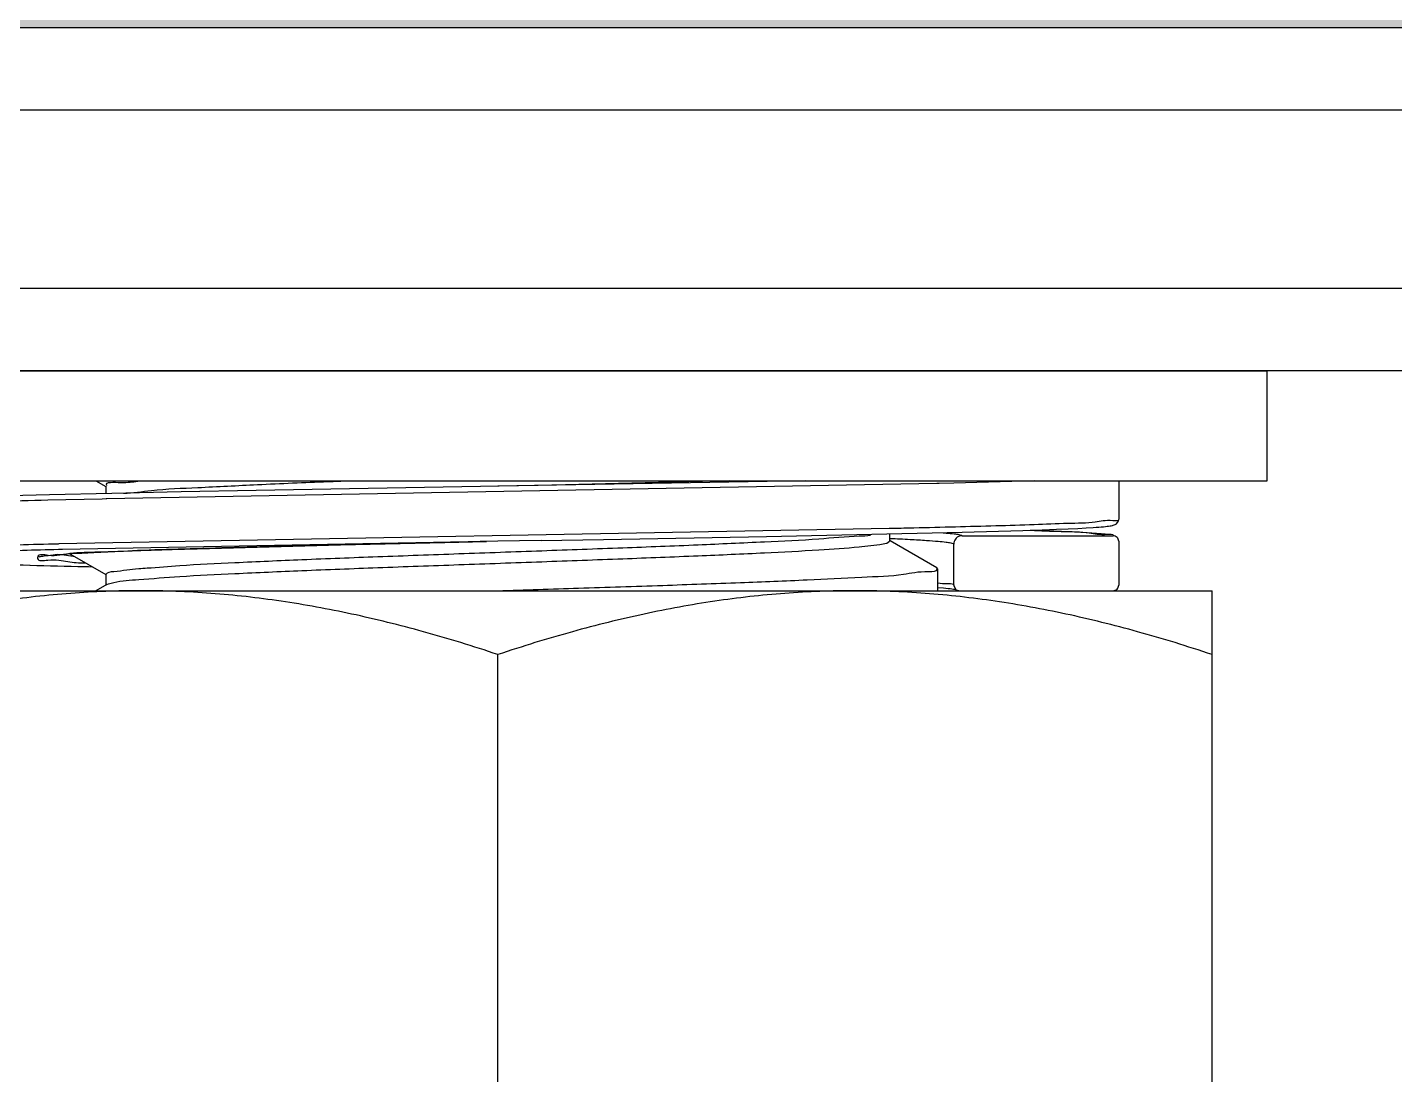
# Model space of a CAD drawing. Extents: x 185245 to 1992634, y -19957 to 755165.
# Drawn here: x 1877175.7 to 1877268.6, y 573149.9 to 573221 of the extents above; entities that cross this region are included whole.
import ezdxf

# ---------------------------------------------------------------- set-up
doc = ezdxf.new("R2010")
doc.units = 0
doc.header["$LTSCALE"] = 1000
doc.header["$MEASUREMENT"] = 0
doc.layers.add('02___PRT_ALL_AXES', color=7, linetype='Continuous')
doc.layers.add('11122', color=7, linetype='Continuous')

msp = doc.modelspace()

# ---------------------------------------------------------------- hatches: boundary and pattern name
at = {"layer": '11122'}
h = msp.add_hatch(dxfattribs=at)
h.set_pattern_fill('AR-CONC', color=256, scale=50, style=0)
h.set_pattern_definition([(49.99999999999999, (1386512.409177389, 1213028.828213318), (358.6300913003768, -31.37606749129756), [37.5, -412.5]), (355, (1386512.409177389, 1213028.828213318), (-69.3756668065, 376.0960668500059), [30, -330]), (100.4514, (1386542.295017388, 1213026.213543318), (289.2546908570108, 344.7197710304768), [31.87009499999975, -350.5710559999964]), (46.18420000000002, (1386512.409177389, 1213128.828213318), (533.6205243128223, -82.75950716450905), [56.24999999999986, -618.7499999999977]), (96.63559999999993, (1386556.877549888, 1213121.931559818), (467.3313527743517, 487.0589354502209), [47.80514399999961, -525.8564999999937]), (351.1842, (1386512.409177389, 1213128.828213318), (467.3309725668136, 487.0593004626623), [45.00000000000001, -495.0000000000001]), (21, (1386562.409177389, 1213103.828213318), (298.4535260592309, -201.3094453326694), [37.5, -412.5]), (326.0000000000001, (1386562.409177389, 1213103.828213318), (121.6576659607909, 362.5750225234265), [30, -330]), (71.4514, (1386587.280293888, 1213087.052410318), (420.111314290745, 161.2652483549762), [31.87009500000001, -350.571056]), (37.50000000000001, (1386512.409177389, 1213028.828213318), (6.079927658645335, 166.4469269156558), [0, -326, 0, -335, 0, -331.25]), (7.500000000000001, (1386512.409177389, 1213028.828213318), (131.5347687210743, 197.2058559411801), [0, -191, 0, -318.5, 0, -126.25]), (327.5, (1386400.909177389, 1213028.828213318), (266.9112180862045, -11.2774358671899), [0, -125, 0, -390, 0, -517.5]), (317.5, (1386350.909177389, 1213028.828213318), (291.5930846711931, 50.05249116615882), [0, -162.5, 0, -259, 0, -367.5])])
edge = h.paths.add_edge_path()
edge.add_line((1874417.972797614, 573544.254943297), (1874033.685426986, 573627.6153968186))
edge.add_line((1874033.685426986, 573627.6153968186), (1874218.810682809, 573699.2445918282))
edge.add_line((1874218.810682809, 573490.9500527128), (1874417.972797614, 573544.254943297))
edge.add_line((1874218.810682809, 573490.9500527128), (1874218.810682809, 573221.008997049))
edge.add_line((1874218.810682809, 573940.1309482632), (1874218.810682809, 573699.2445918282))
edge.add_line((1874218.810682809, 573940.1309482639), (1884879.723315179, 573940.1309482639))
edge.add_line((1874218.810682809, 573221.0089970496), (1884879.723315178, 573221.0089970499))
edge.add_line((1878315.200040538, 573516.9634561592), (1878274.59907703, 573516.9634561592))
edge.add_line((1878220.871959845, 573567.0480569282), (1878321.041161385, 573567.0480569282))
edge.add_line((1878267.314044195, 573516.9634561592), (1878226.713080687, 573516.9634561592))
edge.add_line((1878267.314044195, 573485.0914374867), (1878274.59907703, 573485.0914374867))
edge.add_line((1878226.713080687, 573440.2251537025), (1878226.563391745, 573440.2251537025))
edge.add_line((1878274.59907703, 573448.6662732877), (1878267.314044195, 573448.6662732877))
edge.add_line((1878315.34972948, 573440.2251537025), (1878315.200040543, 573440.2251537025))
edge.add_line((1878220.871959845, 573567.0480569282), (1878229.219393303, 573516.9634561592))
edge.add_line((1878321.041161385, 573567.0480569282), (1878312.693727927, 573516.9634561592))
edge.add_line((1878315.34972948, 573448.6662732877), (1878315.34972948, 573221.0089970496))
edge.add_line((1878315.200040543, 573516.9634561592), (1878315.200040543, 573448.6662732877))
edge.add_line((1878274.59907703, 573516.9634561592), (1878274.59907703, 573448.6662732877))
edge.add_line((1878267.314044195, 573516.9634561592), (1878267.314044195, 573448.6662732877))
edge.add_line((1878226.713080687, 573516.9634561592), (1878226.713080687, 573448.6662732877))
edge.add_line((1878226.563391745, 573448.6662732877), (1878226.563391745, 573221.0089970496))
edge.add_line((1877737.55338354, 573567.338334658), (1877729.198947783, 573517.2117200051))
edge.add_line((1877737.55338354, 573567.338334658), (1877637.300154234, 573567.338334658))
edge.add_line((1877691.072340864, 573517.2117200051), (1877731.707362824, 573517.2117200051))
edge.add_line((1877643.146174951, 573517.2117200051), (1877683.781196913, 573517.2117200051))
edge.add_line((1877691.072340864, 573485.3129652198), (1877683.781196913, 573485.3129652198))
edge.add_line((1877731.707362824, 573448.8572454734), (1877731.857177333, 573448.8572454734))
edge.add_line((1877683.781196913, 573448.8572454734), (1877691.072340864, 573448.8572454734))
edge.add_line((1877642.996360447, 573448.8572454734), (1877643.146174951, 573448.8572454734))
edge.add_line((1877637.300154234, 573567.338334658), (1877645.65459004, 573517.2117200051))
edge.add_line((1877642.996360447, 573448.8572454734), (1877642.996360447, 573221.0089970499))
edge.add_line((1877643.146174951, 573517.2117200051), (1877643.146174951, 573448.8572454734))
edge.add_line((1877683.781196913, 573517.2117200051), (1877683.781196913, 573448.8572454734))
edge.add_line((1877691.072340864, 573517.2117200051), (1877691.072340864, 573448.8572454734))
edge.add_line((1877731.707362824, 573517.2117200051), (1877731.707362824, 573448.8572454734))
edge.add_line((1877731.857177333, 573448.8572454734), (1877731.857177333, 573221.0089970499))
edge.add_line((1877157.556822896, 573567.338334658), (1877165.911258653, 573517.2117200051))
edge.add_line((1877157.556822896, 573567.338334658), (1877257.810052202, 573567.338334658))
edge.add_line((1877204.037865572, 573517.2117200051), (1877163.402843612, 573517.2117200051))
edge.add_line((1877251.964031486, 573517.2117200051), (1877211.329009524, 573517.2117200051))
edge.add_line((1877204.037865572, 573485.3129652198), (1877211.329009524, 573485.3129652198))
edge.add_line((1877163.402843612, 573448.8572454734), (1877163.253029103, 573448.8572454734))
edge.add_line((1877211.329009524, 573448.8572454734), (1877204.037865572, 573448.8572454734))
edge.add_line((1877252.113845989, 573448.8572454734), (1877251.964031486, 573448.8572454734))
edge.add_line((1877257.810052202, 573567.338334658), (1877249.455616395, 573517.2117200051))
edge.add_line((1877252.113845989, 573448.8572454734), (1877252.113845989, 573221.0089970499))
edge.add_line((1877251.964031486, 573517.2117200051), (1877251.964031486, 573448.8572454734))
edge.add_line((1877211.329009524, 573517.2117200051), (1877211.329009524, 573448.8572454734))
edge.add_line((1877204.037865572, 573517.2117200051), (1877204.037865572, 573448.8572454734))
edge.add_line((1877163.402843612, 573517.2117200051), (1877163.402843612, 573448.8572454734))
edge.add_line((1877163.253029103, 573448.8572454734), (1877163.253029103, 573221.0089970499))
edge.add_line((1880836.24314596, 573516.9634561592), (1880876.844109468, 573516.9634561592))
edge.add_line((1880930.571226653, 573567.0480569282), (1880830.402025113, 573567.0480569282))
edge.add_line((1880884.129142303, 573516.9634561592), (1880924.730105811, 573516.9634561592))
edge.add_line((1880884.129142303, 573485.0914374867), (1880876.844109468, 573485.0914374867))
edge.add_line((1880924.730105811, 573440.2251537025), (1880924.879794753, 573440.2251537025))
edge.add_line((1880876.844109468, 573448.6662732877), (1880884.129142303, 573448.6662732877))
edge.add_line((1880836.093457018, 573440.2251537025), (1880836.243145956, 573440.2251537025))
edge.add_line((1880930.571226653, 573567.0480569282), (1880922.223793196, 573516.9634561592))
edge.add_line((1880830.402025113, 573567.0480569282), (1880838.749458571, 573516.9634561592))
edge.add_line((1880836.093457018, 573448.6662732877), (1880836.093457018, 573221.0089970496))
edge.add_line((1880836.243145956, 573516.9634561592), (1880836.243145956, 573448.6662732877))
edge.add_line((1880876.844109468, 573516.9634561592), (1880876.844109468, 573448.6662732877))
edge.add_line((1880884.129142303, 573516.9634561592), (1880884.129142303, 573448.6662732877))
edge.add_line((1880924.730105811, 573516.9634561592), (1880924.730105811, 573448.6662732877))
edge.add_line((1880924.879794753, 573448.6662732877), (1880924.879794753, 573221.0089970496))
edge.add_line((1881994.194932761, 573567.3383346593), (1881985.840497004, 573517.2117200068))
edge.add_line((1881994.194932761, 573567.3383346593), (1881893.941703456, 573567.3383346593))
edge.add_line((1881947.713890085, 573517.2117200068), (1881988.348912044, 573517.2117200068))
edge.add_line((1881899.787724171, 573517.2117200068), (1881940.422746134, 573517.2117200068))
edge.add_line((1881947.713890085, 573485.3129652215), (1881940.422746134, 573485.3129652215))
edge.add_line((1881988.348912044, 573448.8572454748), (1881988.498726554, 573448.8572454748))
edge.add_line((1881940.422746134, 573448.8572454748), (1881947.713890085, 573448.8572454748))
edge.add_line((1881899.637909668, 573448.8572454748), (1881899.787724171, 573448.8572454748))
edge.add_line((1881893.941703456, 573567.3383346593), (1881902.296139262, 573517.2117200068))
edge.add_line((1881899.637909668, 573448.8572454748), (1881899.637909668, 573221.0089970513))
edge.add_line((1881899.787724171, 573517.2117200068), (1881899.787724171, 573448.8572454748))
edge.add_line((1881940.422746134, 573517.2117200068), (1881940.422746134, 573448.8572454748))
edge.add_line((1881947.713890085, 573517.2117200068), (1881947.713890085, 573448.8572454748))
edge.add_line((1881988.348912044, 573517.2117200068), (1881988.348912044, 573448.8572454748))
edge.add_line((1881988.498726554, 573448.8572454748), (1881988.498726554, 573221.0089970513))
edge.add_line((1881414.198372117, 573567.3383346593), (1881422.552807874, 573517.2117200068))
edge.add_line((1881414.198372117, 573567.3383346593), (1881514.451601423, 573567.3383346593))
edge.add_line((1881460.679414793, 573517.2117200068), (1881420.044392833, 573517.2117200068))
edge.add_line((1881508.605580707, 573517.2117200068), (1881467.970558744, 573517.2117200068))
edge.add_line((1881460.679414793, 573485.3129652215), (1881467.970558744, 573485.3129652215))
edge.add_line((1881420.044392833, 573448.8572454748), (1881419.894578325, 573448.8572454748))
edge.add_line((1881467.970558744, 573448.8572454748), (1881460.679414793, 573448.8572454748))
edge.add_line((1881508.755395209, 573448.8572454748), (1881508.605580707, 573448.8572454748))
edge.add_line((1881514.451601423, 573567.3383346593), (1881506.097165616, 573517.2117200068))
edge.add_line((1881508.755395209, 573448.8572454748), (1881508.755395209, 573221.0089970513))
edge.add_line((1881508.605580707, 573517.2117200068), (1881508.605580707, 573448.8572454748))
edge.add_line((1881467.970558744, 573517.2117200068), (1881467.970558744, 573448.8572454748))
edge.add_line((1881460.679414793, 573517.2117200068), (1881460.679414793, 573448.8572454748))
edge.add_line((1881420.044392833, 573517.2117200068), (1881420.044392833, 573448.8572454748))
edge.add_line((1881419.894578325, 573448.8572454748), (1881419.894578325, 573221.0089970513))
edge.add_line((1885078.885429984, 573533.9165947067), (1884694.598059356, 573617.2770482283))
edge.add_line((1884694.598059356, 573617.2770482283), (1884879.723315178, 573688.9062432379))
edge.add_line((1884879.723315179, 573480.6117041225), (1885078.885429984, 573533.9165947067))
edge.add_line((1884879.723315179, 573480.6117041225), (1884879.723315178, 573210.6706484586))
edge.add_line((1884879.723315179, 573929.7925996729), (1884879.723315178, 573688.9062432379))
edge.add_line((1884260.930987765, 573566.810599956), (1884361.031451764, 573566.810599956))
edge.add_line((1884307.341202895, 573516.7603679567), (1884266.768100356, 573516.7603679567))
edge.add_line((1884355.194339181, 573516.7603679567), (1884314.621236642, 573516.7603679567))
edge.add_line((1884307.341202895, 573484.9102203206), (1884314.621236642, 573484.9102203206))
edge.add_line((1884260.930987765, 573566.810599956), (1884269.272693102, 573516.7603679567))
edge.add_line((1884355.194339181, 573516.7603679567), (1884355.194339181, 573448.5100515934))
edge.add_line((1884314.621236642, 573516.7603679567), (1884314.621236642, 573448.5100515934))
edge.add_line((1884307.341202895, 573516.7603679567), (1884307.341202895, 573448.5100515934))
edge.add_line((1884266.768100356, 573516.7603679567), (1884266.768100356, 573448.5100515934))
edge.add_line((1884361.031451764, 573566.810599956), (1884352.689746435, 573516.7603679567))
edge.add_line((1884266.768100356, 573448.5100515934), (1884266.61851413, 573448.5100515934))
edge.add_line((1884314.621236642, 573448.5100515934), (1884307.341202895, 573448.5100515934))
edge.add_line((1884355.343925406, 573448.5100515934), (1884355.194339181, 573448.5100515934))
edge.add_line((1884355.343925406, 573448.5100515934), (1884355.343925406, 573221.0089970499))
edge.add_line((1884266.61851413, 573448.5100515934), (1884266.61851413, 573221.0089970499))

# ---------------------------------------------------------------- linework, layer by layer
at = {"color": 0, "linetype": 'Continuous'}
for p, q in [((1877126.405100927, 573221.0089970483), (1877771.338170357, 573221.0089970483)), ((1877120.805103218, 573215.4089993399), (1877774.138169211, 573215.4089993399)), ((1877774.138169211, 573203.2756709717), (1877120.805103218, 573203.2756709717)), ((1877768.538171503, 573197.6756732629), (1877126.405100927, 573197.6756732629)), ((1877180.353745875, 573190.2090245744), (1877181.037278771, 573189.8136547802)), ((1877228.576825905, 573190.2087573917), (1877207.76481842, 573189.8370798666)), ((1877223.453458278, 573190.2089497235), (1877210.418949384, 573189.8975972685)), ((1877218.591545509, 573190.0874526042), (1877211.373557732, 573189.9192888641)), ((1877223.45255362, 573190.2090245744), (1877218.591545509, 573190.0874526042)), ((1877244.17043638, 573190.2109902466), (1877238.670041151, 573190.0510736767)), ((1877249.870002599, 573190.2090245744), (1877249.870002599, 573187.5957518208)), ((1877181.049996529, 573189.8356418184), (1877181.049996529, 573189.3428705258)), ((1877237.510224508, 573190.0221567324), (1877181.104326178, 573188.9763272468)), ((1877207.764818382, 573189.8370798954), (1877191.264203515, 573189.5479699166)), ((1877207.764808225, 573189.8375295785), (1877207.683437588, 573189.8356905046)), ((1877211.373557732, 573189.9192888641), (1877207.764808225, 573189.8375315869)), ((1877210.418949384, 573189.8975972685), (1877207.764808225, 573189.8375295785)), ((1877237.554288525, 573190.0232275592), (1877237.510224508, 573190.0221567324)), ((1877237.658986135, 573190.0257818273), (1877237.554288525, 573190.0232275592)), ((1877238.670041151, 573190.0510736767), (1877237.658986135, 573190.0257818273)), ((1877180.792124094, 573188.9693164441), (1877177.089043189, 573188.8841213435)), ((1877181.052613179, 573188.9751725006), (1877180.792124094, 573188.9693164441)), ((1877234.262364527, 573186.9617877635), (1877177.856224951, 573185.916107554)), ((1877214.87023676, 573186.2255293189), (1877225.94111277, 573186.4245436874)), ((1877225.94111277, 573186.4245436874), (1877239.223973819, 573186.7117025678)), ((1877234.314382246, 573186.9629221791), (1877234.262364527, 573186.9617877635)), ((1877234.575410906, 573186.9686353921), (1877234.314382246, 573186.9629221791)), ((1877234.316878531, 573186.1023174834), (1877234.316878531, 573186.5947080234)), ((1877239.223973819, 573186.7117025678), (1877241.705542808, 573186.7799336149)), ((1877239.23002569, 573186.4757002399), (1877249.496669679, 573186.4757002399)), ((1877241.705542808, 573186.7799336149), (1877244.193196518, 573186.8591664096)), ((1877244.193196518, 573186.8591664096), (1877245.63783579, 573186.9133802161)), ((1877245.63783579, 573186.9133802161), (1877246.427183309, 573186.9471331637)), ((1877246.427183309, 573186.9471331637), (1877247.094998799, 573186.979101548)), ((1877247.094998799, 573186.979101548), (1877247.65610393, 573187.0094520107)), ((1877247.65610393, 573187.0094520107), (1877248.124207441, 573187.0383974083)), ((1877177.856224951, 573185.916107554), (1877177.812253932, 573185.915066629)), ((1877177.865617398, 573185.536615582), (1877177.821658586, 573185.5355551282)), ((1877178.09746565, 573185.5421782343), (1877177.865617398, 573185.536615582)), ((1877206.911381669, 573186.0892017146), (1877178.09746565, 573185.5421782343)), ((1877181.649066547, 573185.4038075285), (1877183.411293374, 573185.4711275136)), ((1877183.411293374, 573185.4711275136), (1877185.548577058, 573185.5435568367)), ((1877185.548577058, 573185.5435568367), (1877188.088826066, 573185.6210845839)), ((1877188.088826066, 573185.6210845839), (1877192.138875486, 573185.7325537761)), ((1877192.138875486, 573185.7325537761), (1877196.980215138, 573185.8540112008)), ((1877196.980215138, 573185.8540112008), (1877204.071537191, 573186.0200622715)), ((1877204.071537191, 573186.0200622715), (1877206.911461676, 573186.0848140521)), ((1877207.68343755, 573186.1023678023), (1877206.911381669, 573186.0892017146)), ((1877207.68343755, 573186.1023678023), (1877206.911456484, 573186.0848139364)), ((1877210.623510025, 573186.1525439864), (1877207.68343755, 573186.1023678023)), ((1877210.623510025, 573186.1525439864), (1877214.87023676, 573186.2255293189)), ((1877237.504743875, 573184.2880161225), (1877234.329596324, 573186.124304628)), ((1877238.670029576, 573183.1158048369), (1877238.670029576, 573185.9155585663)), ((1877249.870002599, 573186.1023135236), (1877249.869840347, 573186.1103606254)), ((1877249.870002599, 573186.1023135236), (1877249.870002599, 573183.1157626116)), ((1877175.011980193, 573184.5017553153), (1877180.111558815, 573184.375775072)), ((1877178.50644607, 573185.249977024), (1877177.905229611, 573185.1519137502)), ((1877178.15272445, 573185.2263411197), (1877178.730711415, 573185.2630000168)), ((1877178.591153853, 573185.2620990479), (1877178.50644607, 573185.249977024)), ((1877178.592135457, 573185.2544941537), (1877181.037278771, 573183.840335841)), ((1877178.730711415, 573185.2630000168), (1877179.415394065, 573185.3012292206)), ((1877179.415394065, 573185.3012292206), (1877180.214149185, 573185.3409987912)), ((1877180.214149185, 573185.3409987912), (1877181.649066547, 573185.4038075285)), ((1877181.049996529, 573183.8623228793), (1877181.049996529, 573183.1743598699)), ((1877237.550032274, 573184.2356553066), (1877237.504743875, 573184.2880161225)), ((1877181.100753013, 573183.1743598699), (1877180.353917421, 573182.7423759052)), ((1877181.110159758, 573183.1571438259), (1877181.229716746, 573183.2075558805)), ((1877237.550032274, 573182.9623327265), (1877237.958650036, 573182.9291136907)), ((1877238.670029576, 573183.1158048369), (1877238.670269069, 573183.1053439546)), ((1877238.670179282, 573183.105341376), (1877238.77891605, 573182.8522070583)), ((1877238.77891605, 573182.8522070583), (1877238.829270494, 573182.8098917285)), ((1877238.829270494, 573182.8098917285), (1877239.043360854, 573182.7423759052))]:
    msp.add_line(p, q, dxfattribs=at)
for points in [[(1877181.438099674, 573189.3518988264), (1877177.216511017, 573189.2536937231), (1877173.57133916, 573189.1554813473), (1877170.565205511, 573189.0570286191), (1877168.308497187, 573188.9608164045), (1877167.243090047, 573188.8996882702), (1877166.707014391, 573188.8598708629), (1877166.387417482, 573188.8300226713), (1877166.179182434, 573188.8057733111), (1877166.035179079, 573188.7847819112), (1877165.929898137, 573188.7652826065), (1877165.846685809, 573188.7451311743), (1877165.771355279, 573188.7200501037), (1877165.686472174, 573188.6774306586), (1877165.576937634, 573188.5779905017), (1877165.49761741, 573188.3655672974), (1877165.496915543, 573188.3422054236)], [(1877191.264203515, 573189.5479699166), (1877186.154276338, 573189.4500590775), (1877181.438099674, 573189.3518988264)], [(1877248.124207441, 573187.0383974083), (1877248.327175927, 573187.0524145518), (1877248.511214443, 573187.0661664347), (1877248.677485658, 573187.0796796167), (1877248.827096242, 573187.0929855544), (1877248.961117957, 573187.1061244744), (1877249.080609722, 573187.1191510505), (1877249.186653678, 573187.1321459671), (1877249.280471821, 573187.1452452687), (1877249.363435025, 573187.1586745607), (1877249.436896916, 573187.1727773428), (1877249.503242794, 573187.1883531841), (1877249.56682855, 573187.2074349097), (1877249.636081829, 573187.2359452273), (1877249.726863396, 573187.2943463286), (1877249.839569323, 573187.4455575757), (1877249.869833106, 573187.5846685197)], [(1877249.245950893, 573186.5578532012), (1877248.688628475, 573186.6174360141), (1877247.722111756, 573186.6847662176), (1877245.982135282, 573186.7704102092), (1877243.865860395, 573186.847993423)], [(1877176.515298548, 573185.0507337961), (1877176.517810965, 573185.0513298963), (1877176.546489579, 573185.059160955), (1877176.596330316, 573185.0702013255), (1877176.665348098, 573185.08296832), (1877176.752524953, 573185.0967652388), (1877176.857624122, 573185.1112677811), (1877176.98110554, 573185.1263438042), (1877177.123594062, 573185.1419156471), (1877177.28590041, 573185.1579434408), (1877177.468946759, 573185.1744075895), (1877177.673746069, 573185.191299651), (1877177.901347777, 573185.208614324), (1877178.15272445, 573185.2263411197)], [(1877237.958650036, 573182.9291136907), (1877238.131112037, 573182.9131604771), (1877238.285215565, 573182.8975053134), (1877238.421431577, 573182.8821726542), (1877238.540073563, 573182.8672136005), (1877238.641280103, 573182.8527226194), (1877238.72473756, 573182.8389121986), (1877238.789308432, 573182.8262863962)]]:
    msp.add_lwpolyline(points, dxfattribs=at)
for points, start_tangent, end_tangent in [([(1877181.111595744, 573189.8795069314), (1877181.101800546, 573189.8949465349), (1877182.04578822, 573190.0964276304), (1877183.217686797, 573190.1806073708)], (-0.5800612279568836, 0.8145728769245587), (0.993595705984829, 0.1129936858789433)), ([(1877182.242020186, 573189.3575959492), (1877184.137001674, 573189.5512438512), (1877187.281863904, 573189.7527249174), (1877191.339649595, 573189.9542060036), (1877196.128782174, 573190.15568706), (1877197.533434631, 573190.20998214)], (0.9989716770155441, 0.04533859857507379), (0.9992622516856856, 0.0384051084629831)), ([(1877177.089043189, 573188.8841213435), (1877173.580310376, 573188.7910690976), (1877170.455661112, 573188.6914980151), (1877168.052955018, 573188.591784871), (1877166.42422474, 573188.4920855185), (1877165.600932305, 573188.3923987027), (1877165.595820565, 573188.3408650097)], (-0.9997525743572683, -0.0222438770454921), (-0.0145831764450367, -0.9998936598282704)), ([(1877181.082291352, 573188.9758355317), (1877181.052613179, 573188.9751725006)], (-0.9997508745124077, -0.022320145870406), (-0.9997501930032254, -0.02235065077383031)), ([(1877181.104326178, 573188.9763272468), (1877181.082291352, 573188.9758355317)], (-0.9997513720029144, -0.0222978514276722), (-0.9997508749759925, -0.0223201251057809)), ([(1877249.870002599, 573187.5957518208), (1877249.470225609, 573187.4975142856), (1877248.279753001, 573187.3993563815), (1877246.413644034, 573187.3051186863), (1877244.126365085, 573187.2193309239), (1877241.526755736, 573187.1395839106), (1877238.779573228, 573187.0666875395), (1877235.947732959, 573186.9992385025), (1877234.575410906, 573186.9686353921)], (-0.0008115396291114001, -0.999999670701661), (-0.9997591167272405, -0.02194785913860429)), ([(1877183.84661206, 573184.2858710212), (1877186.059445385, 573184.4549574994), (1877189.813797787, 573184.6564385949), (1877194.367775436, 573184.8579196515), (1877199.517598297, 573185.0594007468), (1877205.032823672, 573185.2608818039), (1877210.666657882, 573185.4623628894), (1877216.166999877, 573185.6638439463), (1877221.287721996, 573185.8653250418), (1877225.799683731, 573186.0668060987), (1877229.500985107, 573186.2682871942), (1877232.226001489, 573186.4697682506), (1877233.010230578, 573186.5061973904)], (0.9978680168124294, 0.06526424000039531), (0.9951471629535567, 0.09839778486067471)), ([(1877237.933783296, 573186.6806777448), (1877238.150479404, 573186.6627696569), (1877238.685589549, 573186.6083589883), (1877239.011348006, 573186.5597021258), (1877239.180078439, 573186.5158284362), (1877239.23002569, 573186.4757002399)], (0.9968509348215684, -0.07929825814836869), (0.0001080556800779, -0.9999999941619852)), ([(1877239.23002569, 573186.4757002399), (1877239.056716151, 573186.4482002698), (1877238.900858446, 573186.3687163054), (1877238.777258491, 573186.2451865824), (1877238.697553921, 573186.0890104158), (1877238.670029576, 573185.9155585663)], (-0.9999999999998466, 5.539428008000001e-07), (4.26109847e-08, -0.9999999999999992)), ([(1877243.880213422, 573186.8475135101), (1877245.962405708, 573186.7709655424), (1877247.873252892, 573186.6750359733), (1877249.088585558, 573186.5753981818), (1877249.496669679, 573186.4757002399)], (0.9991344191174147, -0.04159822754525), (0.0016299116458223, -0.9999986716931313)), ([(1877249.869913857, 573186.1103622385), (1877249.841952528, 573186.2442993957), (1877249.761115939, 573186.365872409), (1877249.639368833, 573186.447346017), (1877249.496669679, 573186.4757002399)], (-0.0220153928894961, 0.9997576318668046), (-0.9999999999285553, 1.19536499812e-05)), ([(1877177.812253932, 573185.915066629), (1877175.096908168, 573185.8463984642), (1877171.711687611, 573185.747698372), (1877169.027817918, 573185.6495541343), (1877167.073040445, 573185.551275668), (1877165.889077262, 573185.4530584819), (1877165.497051924, 573185.3559734907)], (-0.9997194550001276, -0.0236856769852183), (-0.1851764421457681, -0.9827052891249926)), ([(1877177.821658586, 573185.5355551282), (1877175.3853158, 573185.4730125789), (1877172.030013882, 573185.374311395), (1877169.369902801, 573185.2761674088), (1877167.4324238, 573185.1778889226), (1877166.258938973, 573185.0796717273), (1877165.870241369, 573184.9814356794), (1877166.274022351, 573184.8831965697), (1877167.462298905, 573184.7849795676), (1877169.413791202, 573184.6867104794), (1877172.088601649, 573184.5885214759), (1877175.42624961, 573184.490630388), (1877179.147436319, 573184.3979365746), (1877180.110088933, 573184.375888787)], (-0.9997086126570287, -0.02413896806740539), (0.9997437274279387, -0.0226380093756392)), ([(1877206.911456484, 573186.0848136751), (1877206.473017525, 573186.0748403647), (1877203.266339398, 573186.0016037372), (1877199.998315324, 573185.925837673), (1877196.658684297, 573185.8462308377), (1877193.225426683, 573185.7607202062), (1877189.784106471, 573185.6692524164), (1877186.35008797, 573185.568936981), (1877183.185430313, 573185.4631043354), (1877180.542018841, 573185.3564785053), (1877178.591153853, 573185.2620990479)], (-0.9997414803773242, -0.022737027355314), (-0.9909336357602647, -0.1343522590764417)), ([(1877181.229716746, 573183.2075558805), (1877181.578311801, 573183.3053304825), (1877183.272716817, 573183.506811539), (1877186.059445385, 573183.7082926345), (1877189.813797787, 573183.90977373), (1877194.367775436, 573184.1112547868), (1877199.517598297, 573184.3127358723), (1877205.032823672, 573184.5142169294), (1877210.666657882, 573184.7156980247), (1877216.166999877, 573184.9171790814), (1877221.287721996, 573185.1186601769), (1877225.799683731, 573185.3201412337), (1877229.500985107, 573185.5216223192), (1877232.226001489, 573185.7231033763), (1877233.852794657, 573185.9245844716), (1877234.30144493, 573186.1143069786)], (0.9438481050354369, 0.330379712786689), (0.6134811359201873, 0.7897093743080913)), ([(1877234.290216099, 573186.2992687488), (1877234.31690963, 573186.2980684063)], (0.9989933199092317, -0.0448591883200268), (0.9989876712191398, -0.0449848057921789)), ([(1877234.31690963, 573186.2980684063), (1877234.32634908, 573186.297643149)], (0.9989876036119917, -0.04498630713417469), (0.9989856494941343, -0.0450296802651632)), ([(1877234.32634908, 573186.297643149), (1877235.697927232, 573186.2303994342), (1877236.818331615, 573186.1632990947), (1877237.611007614, 573186.1025072467), (1877238.135921345, 573186.0481348049), (1877238.455486513, 573185.9995110219), (1877238.621024244, 573185.955664095), (1877238.670029576, 573185.9155585663)], (0.9989856835832784, -0.04502892398947689), (5.174014602210002e-05, -0.9999999986614787)), ([(1877177.905229611, 573185.1519137502), (1877177.120433167, 573185.143455724), (1877176.415262593, 573185.0369249012), (1877176.406733181, 573184.930414988), (1877177.095010087, 573184.8238863673), (1877178.464849555, 573184.7173559598), (1877179.626063018, 573184.6286692689)], (-0.9915477969798467, -0.129741921923536), (0.9995795273379932, -0.028996008807325)), ([(1877177.604733104, 573185.2098507301), (1877178.812687417, 573185.0907849786), (1877178.880708398, 573185.0807824228)], (0.997933242070448, 0.06425919677964109), (0.9902719568017037, -0.1391454331702084)), ([(1877181.055495042, 573183.8593073192), (1877181.578311801, 573184.051995347), (1877183.272716817, 573184.2534764041), (1877183.84661206, 573184.2858710212)], (0.4808600494749383, 0.8767973613207102), (0.9978680169396954, 0.0652642380545418)), ([(1877207.683244348, 573182.7423370702), (1877213.165392807, 573182.9178165682), (1877218.883306523, 573183.1077615793), (1877224.162683914, 573183.2979763907), (1877228.705288736, 573183.4846329417), (1877232.417029871, 573183.6699769998), (1877235.238432733, 573183.8591631039), (1877236.976214012, 573184.0489988718), (1877237.54979323, 573184.226063425)], (0.999492094063779, 0.03186775649464511), (0.05050201297170231, 0.9987239592028452)), ([(1877237.54979323, 573184.226063425), (1877237.550032274, 573184.2356553066)], (0.05050349810841459, 0.9987238841035161), (0, 1)), ([(1877237.547578286, 573183.2879982602), (1877238.324870076, 573183.2223267744), (1877238.670029576, 573183.1158048369)], (0.9862439491961561, -0.1652963177870879), (0.0007364470852012999, -0.9999997288228086)), ([(1877249.496669679, 573182.7423759052), (1877249.638623291, 573182.7704222361), (1877249.760178238, 573182.8512650619), (1877249.841645274, 573182.9730295667), (1877249.870002599, 573183.1157626116)], (0.9999999999580308, 9.161798579799997e-06), (-4.484796508000001e-07, 0.9999999999998994))]:
    msp.add_spline(points, degree=3, dxfattribs=dict(at, start_tangent=start_tangent, end_tangent=end_tangent))
at = {"layer": '02___PRT_ALL_AXES', "color": 0, "linetype": 'Continuous'}
for p, q in [((1877155.416896779, 573197.6756732629), (1877259.94997832, 573197.6756732629)), ((1877259.94997832, 573190.2090245744), (1877259.94997832, 573197.6756732629)), ((1877155.416896779, 573190.2090245744), (1877259.94997832, 573190.2090245744)), ((1877237.550032274, 573184.2356553066), (1877237.550032274, 573182.7423255767)), ((1877159.150221121, 573182.7423759052), (1877256.216653978, 573182.7423759052)), ((1877256.216653978, 573137.942483804), (1877256.216653978, 573182.7423759052)), ((1877207.68343755, 573142.2772958705), (1877207.68343755, 573178.4075638384))]:
    msp.add_line(p, q, dxfattribs=at)
for points, start_tangent, end_tangent in [([(1877183.416829781, 573182.7423759343), (1877178.653633464, 573182.5630189741), (1877173.88661717, 573182.0311020848), (1877169.091824457, 573181.1596588737), (1877164.211090993, 573179.9556455074), (1877159.150221121, 573178.4075638384)], (-1, 0), (-0.9486832980505139, -0.3162277660168381)), ([(1877207.68343755, 573178.4075638384), (1877202.622772524, 573179.9555887175), (1877197.740842863, 573181.1598720865), (1877192.945821337, 573182.0312819581), (1877188.179247329, 573182.5630773576), (1877183.416829781, 573182.7423759343)], (-0.9486832978997084, 0.3162277664692542), (-0.9999999999995686, 9.289611341000002e-07)), ([(1877231.950046211, 573182.7423759343), (1877227.186849893, 573182.5630189741), (1877222.419833599, 573182.0311020848), (1877217.625040886, 573181.1596588737), (1877212.744307421, 573179.9556455074), (1877207.68343755, 573178.4075638384)], (-1, 0), (-0.9486832978997085, -0.3162277664692539)), ([(1877256.216653978, 573178.4075638384), (1877251.155986562, 573179.9555893934), (1877246.274054665, 573181.159873062), (1877241.479030894, 573182.0312829625), (1877236.712454573, 573182.5630780335), (1877231.950046211, 573182.7423759343)], (-0.9486832978997084, 0.3162277664692542), (-0.9999999999998401, 5.655201701000001e-07))]:
    msp.add_spline(points, degree=3, dxfattribs=dict(at, start_tangent=start_tangent, end_tangent=end_tangent))

doc.saveas('drawing.dxf')
